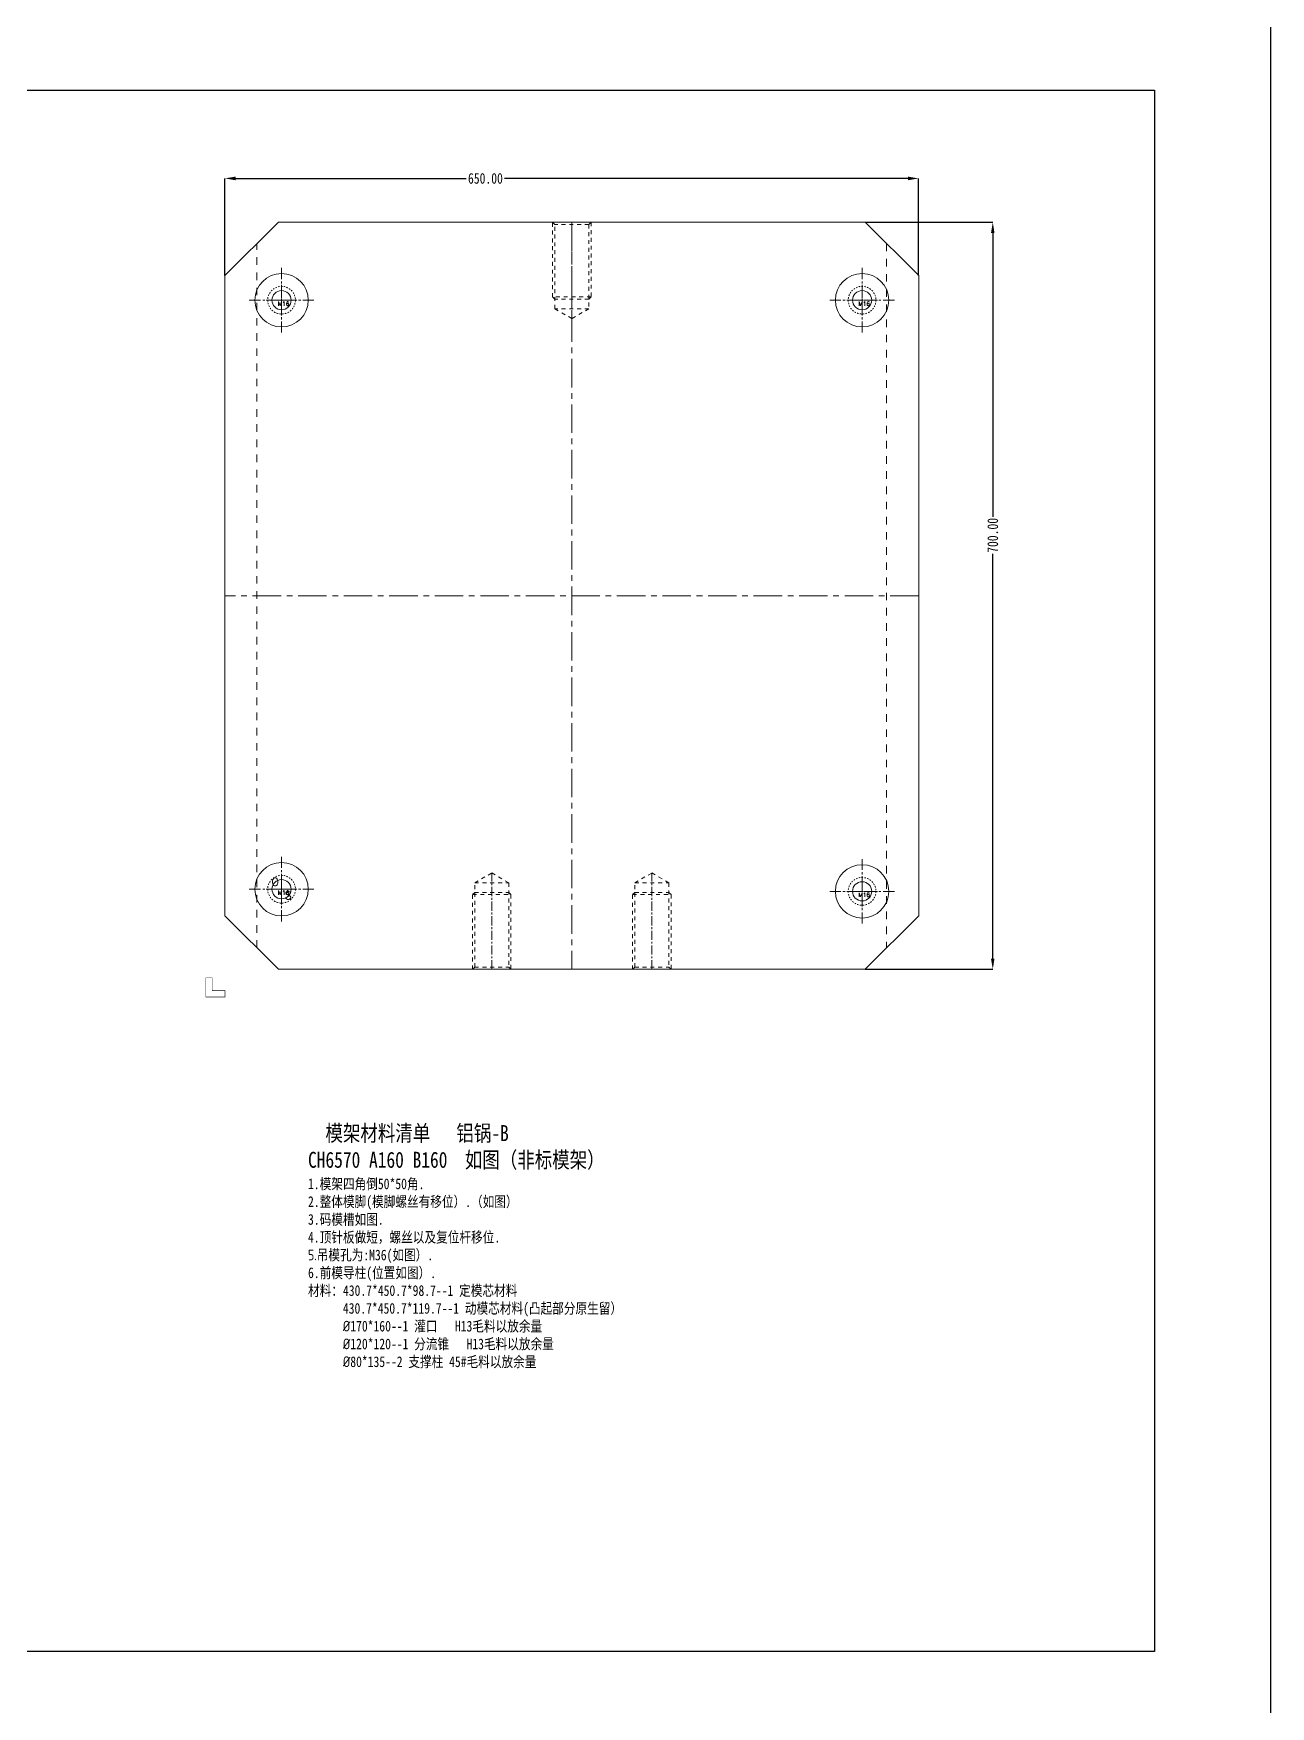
# Model space of a CAD drawing. Header units: millimetres. Extents: x 1937 to 4271, y -9032 to 1737.
# Drawn here: x 3112 to 4271, y -2008 to -440 of the extents above; entities that cross this region are included whole.
import ezdxf

# ---------------------------------------------------------------- set-up
doc = ezdxf.new("R2010")
doc.units = ezdxf.units.MM
doc.header["$LTSCALE"] = 16.335
doc.header["$PDMODE"] = 3
doc.header["$PDSIZE"] = 0.3125
doc.linetypes.add('CENTER', pattern=[0.6, 0.375, -0.075, 0.075, -0.075])
doc.linetypes.add('HIDDEN', pattern=[0.2, 0.1, -0.1])
doc.layers.get('0').update_dxf_attribs({"linetype": 'CONTINUOUS'})
doc.layers.get('Defpoints').update_dxf_attribs({"linetype": 'CONTINUOUS'})
doc.layers.add('moldbase', color=7, linetype='CONTINUOUS', lineweight=20)
doc.layers.add('screw', color=33, linetype='CONTINUOUS', lineweight=13)
doc.styles.add('ROMANC', font='romanc.shx', dxfattribs={"bigfont": 'gbcbig.shx'})
doc.styles.get("Standard").update_dxf_attribs({"font": 'txt', "width": 0.8})
doc.styles.add('TXT', font='txt.shx', dxfattribs={"bigfont": 'gbcbig.shx'})
doc.dimstyles.get("Standard").update_dxf_attribs({"dimtxt": 0.15625, "dimasz": 0.1875, "dimexe": 0.125, "dimexo": 0.0625, "dimtad": 0, "dimtih": 1, "dimtoh": 1, "dimdsep": 46, "dimtxsty": 'Standard', "dimcen": 0.09, "dimadec": 0, "dimazin": 0, "dimtp": 0.01, "dimtm": 0.01, "dimtfac": 1, "dimtofl": 0, "dimtmove": 0, "dimatfit": 3, "dimfxl": 0, "dimtolj": 1, "dimarcsym": 0})

# ---------------------------------------------------------------- blocks, each defined once
blk = doc.blocks.new('*D29')
at = {"color": 6, "lineweight": -2}
for p, q in [((3291, -667.2), (3291, -576.1)), ((3301, -576.1), (3517.1, -576.1)), ((3931, -576.1), (3553.1, -576.1)), ((3941, -667.2), (3941, -576.1))]:
    blk.add_line(p, q, dxfattribs=at)
at = {"color": 6}
for points in [[(3301, -574.4), (3301, -577.8), (3291, -576.1)], [(3931, -574.4), (3931, -577.8), (3941, -576.1)]]:
    blk.add_solid(points, dxfattribs=at)
at = {"layer": 'Defpoints', "color": 0}
for p in [(3291, -576.1), (3291, -667.2), (3941, -667.2)]:
    blk.add_point(p, dxfattribs=at)
at = {"color": 4, "insert": (3535.1, -576.1), "char_height": 10, "attachment_point": 5}
blk.add_mtext('\\A1;650.00', dxfattribs=at)
blk = doc.blocks.new('*D30')
at = {"color": 6, "lineweight": -2}
for p, q in [((3891, -617.2), (4010.5, -617.2)), ((4010.5, -627.2), (4010.5, -893.3)), ((4010.5, -1307.2), (4010.5, -927.9)), ((3891, -1317.2), (4010.5, -1317.2))]:
    blk.add_line(p, q, dxfattribs=at)
at = {"color": 6}
for points in [[(4008.8, -627.2), (4012.1, -627.2), (4010.5, -617.2)], [(4008.8, -1307.2), (4012.1, -1307.2), (4010.5, -1317.2)]]:
    blk.add_solid(points, dxfattribs=at)
at = {"layer": 'Defpoints', "color": 0}
for p in [(3891, -617.2), (3891, -1317.2), (4010.5, -1317.2)]:
    blk.add_point(p, dxfattribs=at)
at = {"color": 4, "insert": (4010.5, -910.6), "char_height": 10, "attachment_point": 5, "rotation": 90}
blk.add_mtext('\\A1;700.00', dxfattribs=at)
blk = doc.blocks.new('screw_m16_i')
at = {"layer": 'screw', "color": 1, "linetype": 'CENTER', "ltscale": 0.808571}
for p, q in [((-14.3, 0), (14.3, 0)), ((0, -14.3), (0, 14.3))]:
    blk.add_line(p, q, dxfattribs=at)
at = {"layer": 'screw', "color": 8, "linetype": 'HIDDEN', "ltscale": 0.808571}
blk.add_circle((0, 0), 13, dxfattribs=at)
at = {"layer": 'screw'}
blk.add_circle((0, 0), 9, dxfattribs=at)
at = {"layer": 'screw', "color": 6, "style": 'TXT'}
blk.add_text('M16', height=3.9, dxfattribs=at).set_placement((-3.38, -5.2))

msp = doc.modelspace()

# ---------------------------------------------------------------- linework, layer by layer
for points in [[(1937.283, 1737.227), (4270.744, 1737.227), (4270.744, -9032.083), (1937.283, -9032.083)], [(2300.712, -493.371), (4162.141, -493.371), (4162.141, -1956.592), (2300.712, -1956.592)]]:
    msp.add_lwpolyline(points, close=True)
at = {"layer": 'moldbase'}
for p, q in [((3291.045, -667.21), (3341.045, -617.21)), ((3891.045, -617.21), (3341.045, -617.21)), ((3891.045, -617.21), (3941.045, -667.21)), ((3291.045, -667.21), (3291.045, -1267.21)), ((3941.045, -667.21), (3941.045, -1267.21)), ((3341.045, -1317.21), (3291.045, -1267.21)), ((3941.045, -1267.21), (3891.045, -1317.21)), ((3891.045, -1317.21), (3341.045, -1317.21))]:
    msp.add_line(p, q, dxfattribs=at)
at = {"layer": 'moldbase', "color": 92, "linetype": 'HIDDEN', "ltscale": 2.239118}
for p, q in [((3598.045, -687.21), (3598.045, -617.21)), ((3634.045, -617.21), (3634.045, -687.21)), ((3600.045, -689.21), (3598.045, -687.21)), ((3634.045, -687.21), (3598.045, -687.21)), ((3632.045, -689.21), (3600.045, -689.21)), ((3634.045, -687.21), (3632.045, -689.21)), ((3523.045, -1247.21), (3525.045, -1245.21)), ((3523.045, -1317.21), (3523.045, -1247.21)), ((3523.045, -1247.21), (3559.045, -1247.21)), ((3525.045, -1245.21), (3557.045, -1245.21)), ((3557.045, -1245.21), (3559.045, -1247.21)), ((3559.045, -1247.21), (3559.045, -1317.21)), ((3673.045, -1247.21), (3675.045, -1245.21)), ((3673.045, -1317.21), (3673.045, -1247.21)), ((3673.045, -1247.21), (3709.045, -1247.21)), ((3675.045, -1245.21), (3707.045, -1245.21)), ((3707.045, -1245.21), (3709.045, -1247.21)), ((3709.045, -1247.21), (3709.045, -1317.21))]:
    msp.add_line(p, q, dxfattribs=at)
at = {"layer": 'moldbase', "linetype": 'HIDDEN', "ltscale": 2.239118}
for p, q in [((3600.045, -619.21), (3598.045, -617.21)), ((3632.045, -619.21), (3600.045, -619.21)), ((3600.045, -698.21), (3600.045, -619.21)), ((3634.045, -617.21), (3632.045, -619.21)), ((3632.045, -619.21), (3632.045, -698.21)), ((3616.045, -707.448), (3600.045, -698.21)), ((3632.045, -698.21), (3600.045, -698.21)), ((3632.045, -698.21), (3616.045, -707.448)), ((3525.045, -1236.21), (3541.045, -1226.972)), ((3525.045, -1315.21), (3525.045, -1236.21)), ((3525.045, -1236.21), (3557.045, -1236.21)), ((3541.045, -1226.972), (3557.045, -1236.21)), ((3557.045, -1236.21), (3557.045, -1315.21)), ((3675.045, -1236.21), (3691.045, -1226.972)), ((3675.045, -1315.21), (3675.045, -1236.21)), ((3675.045, -1236.21), (3707.045, -1236.21)), ((3691.045, -1226.972), (3707.045, -1236.21)), ((3707.045, -1236.21), (3707.045, -1315.21)), ((3523.045, -1317.21), (3525.045, -1315.21)), ((3525.045, -1315.21), (3557.045, -1315.21)), ((3557.045, -1315.21), (3559.045, -1317.21)), ((3673.045, -1317.21), (3675.045, -1315.21)), ((3675.045, -1315.21), (3707.045, -1315.21)), ((3707.045, -1315.21), (3709.045, -1317.21))]:
    msp.add_line(p, q, dxfattribs=at)
at = {"layer": 'moldbase', "color": 1, "linetype": 'CENTER', "ltscale": 4.353841}
for p, q in [((3616.045, -617.21), (3616.045, -1317.21)), ((3941.045, -967.21), (3291.045, -967.21))]:
    msp.add_line(p, q, dxfattribs=at)
at = {"layer": 'moldbase', "color": 1, "linetype": 'CENTER', "ltscale": 1.399449}
for p, q in [((3616.045, -617.21), (3616.045, -707.448)), ((3541.045, -1317.21), (3541.045, -1226.972)), ((3691.045, -1317.21), (3691.045, -1226.972))]:
    msp.add_line(p, q, dxfattribs=at)
at = {"layer": 'moldbase', "color": 8, "linetype": 'HIDDEN', "ltscale": 4.353841}
for p, q in [((3321.045, -1297.21), (3321.045, -637.21)), ((3911.045, -637.21), (3911.045, -1297.21))]:
    msp.add_line(p, q, dxfattribs=at)
at = {"layer": 'moldbase', "color": 1, "linetype": 'CENTER', "ltscale": 1.710438}
for p, q in [((3344.045, -659.96), (3344.045, -720.46)), ((3888.045, -659.96), (3888.045, -720.46)), ((3313.795, -690.21), (3374.295, -690.21)), ((3918.295, -690.21), (3857.795, -690.21)), ((3344.045, -1272.46), (3344.045, -1211.96)), ((3888.045, -1274.46), (3888.045, -1213.96)), ((3313.795, -1242.21), (3374.295, -1242.21)), ((3918.295, -1244.21), (3857.795, -1244.21))]:
    msp.add_line(p, q, dxfattribs=at)
at = {"layer": 'moldbase', "const_width": 0.5}
msp.add_lwpolyline([(3291.045, -1337.21), (3279.045, -1337.21), (3279.045, -1325.21), (3273.045, -1325.21), (3273.045, -1343.21), (3291.045, -1343.21), (3291.045, -1337.21)], dxfattribs=at)
at = {"layer": 'moldbase'}
for centre in [(3344.045, -690.21), (3888.045, -690.21), (3344.045, -1242.21), (3888.045, -1244.21)]:
    msp.add_circle(centre, 25, dxfattribs=at)

# ---------------------------------------------------------------- block references
at = {"layer": 'screw'}
for p in [(3344.045, -690.21), (3888.045, -690.21), (3344.045, -1242.21), (3888.045, -1244.21)]:
    msp.add_blockref('screw_m16_i', p, dxfattribs=at)

# ---------------------------------------------------------------- texts
at = {"insert": (3368.868, -1463.275), "char_height": 20, "width": 564.27245, "attachment_point": 1}
msp.add_mtext('{\\fSimSun|b0|i0|c134|p2;\\H0.75x;\\C2;  模架材料清单\\C256;   铝锅-B\\PCH6570 A160 B160  如图（非标模架）\\P\\H0.6667x;\\C1;1.模架四角倒50*50角.\\P2.整体模脚(模脚螺丝有移位）.（如图）\\P3.码模槽如图.\\P4.顶针板做短，螺丝以及复位杆移位.\\P\\fISOCPEUR|b0|i0|c0|p34;5.\\fSimSun|b0|i0|c134|p2;吊模孔为:M36(如图）.\\P6.前模导柱(位置如图）.\\C256;\\P材料：430.7*450.7*98.7--1 定模芯材料\\C2;\\P\\C256;      \\H0.99999x;430.7*450.7*119.7--1 动模芯材料(凸起部分原生留）\\P      \\fISOCPEUR|b0|i0|c0|p34;%%C\\fSimSun|b0|i0|c134|p2;170*160--1 灌口   H13毛料以放余量\\P      \\fISOCPEUR|b0|i0|c0|p34;%%C\\fSimSun|b0|i0|c134|p2;120*120--1 分流锥   H13毛料以放余量 \\P      \\fISOCPEUR|b0|i0|c0|p34;%%C\\fSimSun|b0|i0|c134|p2;80*135--2 支撑柱 45#毛料以放余量}', dxfattribs=at)
at = {"layer": 'moldbase', "style": 'ROMANC'}
for s, p in [('O', (3334.535, -1239.12)), ('S', (3347.135, -1251.721))]:
    msp.add_text(s, height=7.5, dxfattribs=at).set_placement(p)

# ---------------------------------------------------------------- dimensions: what is measured, and where the dimension line sits
dim = msp.add_linear_dim(base=(3291.045, -576.085), p1=(3941.045, -667.21), p2=(3291.045, -667.21), dimstyle='Standard', override={"dimtxt": 10, "dimasz": 10, "dimexe": 0, "dimexo": 0, "dimgap": 0, "dimtih": 0, "dimtoh": 0, "dimzin": 0, "dimcen": 0, "dimclrd": 6, "dimclre": 6, "dimclrt": 4, "dimadec": 2, "dimtp": 0, "dimtm": 0, "dimtzin": 0})
dim.commit()
dim.dimension.update_dxf_attribs({"geometry": '*D29', "text_midpoint": (3535.134, -576.085), "dimtype": 160})
dim = msp.add_linear_dim(base=(4010.461, -1317.21), p1=(3891.045, -617.21), p2=(3891.045, -1317.21), angle=90, dimstyle='Standard', override={"dimtxt": 10, "dimasz": 10, "dimexe": 0, "dimexo": 0, "dimgap": 0, "dimtih": 0, "dimtoh": 0, "dimzin": 0, "dimcen": 0, "dimclrd": 6, "dimclre": 6, "dimclrt": 4, "dimadec": 2, "dimtp": 0, "dimtm": 0, "dimtzin": 0})
dim.commit()
dim.dimension.update_dxf_attribs({"geometry": '*D30', "text_midpoint": (4010.461, -910.609), "dimtype": 160})

doc.saveas('drawing.dxf')
